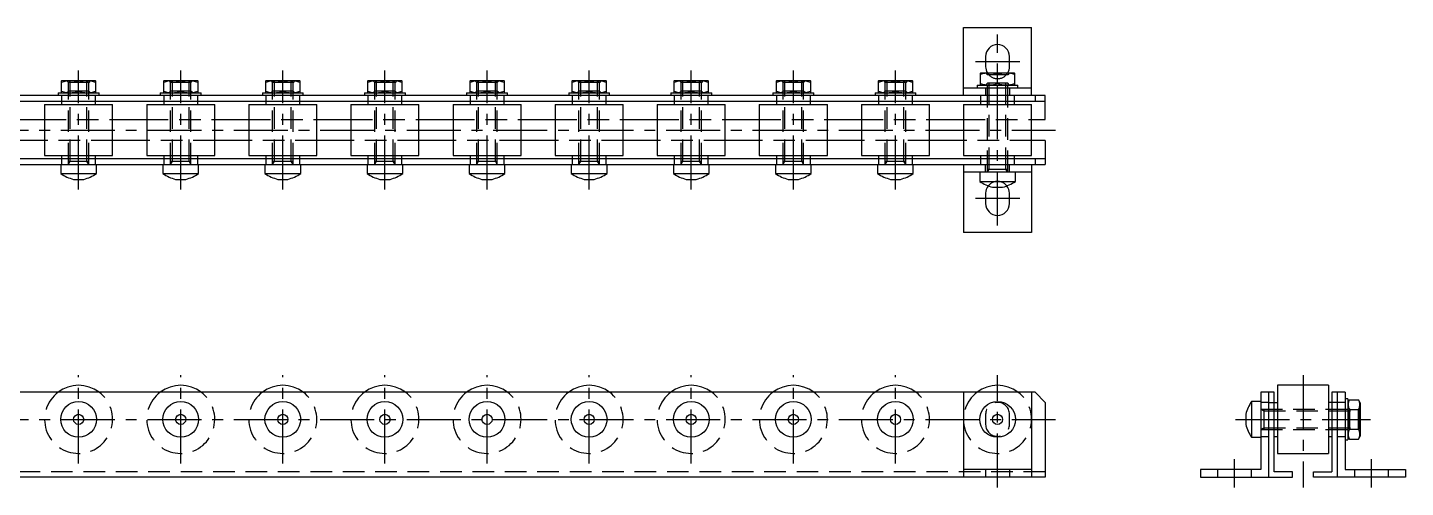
# Model space of a CAD drawing. Extents: x -3 to 824, y -8 to 142.
# Drawn here: x 419 to 823.8, y 7 to 142.1 of the extents above; entities that cross this region are included whole.
import ezdxf

# ---------------------------------------------------------------- set-up
doc = ezdxf.new("R2010")
doc.units = 0
doc.header["$LTSCALE"] = 0.5
doc.linetypes.add('CENTER', pattern=[50.8, 31.75, -6.35, 6.35, -6.35])
doc.linetypes.add('DASHED', pattern=[19.05, 12.7, -6.35])
for name, color, linetype in [('MSM_CENTER', 1, 'CENTER'), ('MSM_CONTINUOUS', 7, 'CONTINUOUS'), ('MSM_DASHED', 4, 'DASHED')]:
    doc.layers.add(name, color=color, linetype=linetype)

msp = doc.modelspace()

# ---------------------------------------------------------------- linework, layer by layer
at = {"layer": 'MSM_CENTER'}
for p, q in [((704, 83.91), (704, 140.11)), ((697.5, 132.11), (710.5, 132.11)), ((434, 94.51), (434, 129.51)), ((464, 94.51), (464, 129.51)), ((494, 94.51), (494, 129.51)), ((524, 94.51), (524, 129.51)), ((554, 94.51), (554, 129.51)), ((584, 94.51), (584, 129.51)), ((614, 94.51), (614, 129.51)), ((644, 94.51), (644, 129.51)), ((674, 94.51), (674, 129.51)), ((-3, 112.01), (721, 112.01)), ((710.5, 91.91), (697.5, 91.91)), ((434, 14), (434, 40)), ((464, 14), (464, 40)), ((494, 14), (494, 40)), ((524, 14), (524, 40)), ((554, 14), (554, 40)), ((584, 14), (584, 40)), ((614, 14), (614, 40)), ((644, 14), (644, 40)), ((674, 14), (674, 40)), ((704, 7), (704, 40)), ((793.74, 40), (793.74, 7)), ((-3, 27), (721, 27)), ((773.94, 27), (813.54, 27)), ((773.64, 7), (773.64, 15.3)), ((813.84, 7), (813.84, 15.3))]:
    msp.add_line(p, q, dxfattribs=at)
at = {"layer": 'MSM_CONTINUOUS'}
for p, q in [((694, 122.11), (694, 142.11)), ((694, 142.11), (714, 142.11)), ((714, 122.11), (714, 142.11)), ((700.5, 133.61), (700.5, 130.61)), ((707.5, 130.61), (707.5, 133.61)), ((429.1, 126.51), (429, 126.45)), ((429, 122.97), (429, 126.45)), ((429.1, 126.51), (438.9, 126.51)), ((434, 123.42), (434, 126.01)), ((439, 126.45), (438.9, 126.51)), ((439, 126.45), (439, 122.97)), ((459.1, 126.51), (459, 126.45)), ((459, 122.97), (459, 126.45)), ((459.1, 126.51), (468.9, 126.51)), ((464, 123.42), (464, 126.01)), ((469, 126.45), (468.9, 126.51)), ((469, 126.45), (469, 122.97)), ((489.1, 126.51), (489, 126.45)), ((489, 122.97), (489, 126.45)), ((489.1, 126.51), (498.9, 126.51)), ((494, 123.42), (494, 126.01)), ((499, 126.45), (498.9, 126.51)), ((499, 126.45), (499, 122.97)), ((519.1, 126.51), (519, 126.45)), ((519, 122.97), (519, 126.45)), ((519.1, 126.51), (528.9, 126.51)), ((524, 123.42), (524, 126.01)), ((529, 126.45), (528.9, 126.51)), ((529, 126.45), (529, 122.97)), ((549.1, 126.51), (549, 126.45)), ((549, 122.97), (549, 126.45)), ((549.1, 126.51), (558.9, 126.51)), ((554, 123.42), (554, 126.01)), ((559, 126.45), (558.9, 126.51)), ((559, 126.45), (559, 122.97)), ((579.1, 126.51), (579, 126.45)), ((579, 122.97), (579, 126.45)), ((579.1, 126.51), (588.9, 126.51)), ((584, 123.42), (584, 126.01)), ((589, 126.45), (588.9, 126.51)), ((589, 126.45), (589, 122.97)), ((609.1, 126.51), (609, 126.45)), ((609, 122.97), (609, 126.45)), ((609.1, 126.51), (618.9, 126.51)), ((614, 123.42), (614, 126.01)), ((619, 126.45), (618.9, 126.51)), ((619, 126.45), (619, 122.97)), ((639.1, 126.51), (639, 126.45)), ((639, 122.97), (639, 126.45)), ((639.1, 126.51), (648.9, 126.51)), ((644, 123.42), (644, 126.01)), ((649, 126.45), (648.9, 126.51)), ((649, 126.45), (649, 122.97)), ((669.1, 126.51), (669, 126.45)), ((669, 122.97), (669, 126.45)), ((669.1, 126.51), (678.9, 126.51)), ((674, 123.42), (674, 126.01)), ((679, 126.45), (678.9, 126.51)), ((679, 126.45), (679, 122.97)), ((699.1, 128.81), (699, 128.75)), ((699, 125.27), (699, 128.75)), ((699.1, 128.81), (708.9, 128.81)), ((704, 125.72), (704, 128.31)), ((709, 128.75), (708.9, 128.81)), ((709, 128.75), (709, 125.27)), ((718, 122.11), (0, 122.11)), ((428, 122.91), (428, 122.11)), ((428, 122.91), (440, 122.91)), ((429, 122.97), (429.1, 122.91)), ((438.9, 122.91), (439, 122.97)), ((440, 122.11), (440, 122.91)), ((458, 122.91), (458, 122.11)), ((458, 122.91), (470, 122.91)), ((459, 122.97), (459.1, 122.91)), ((468.9, 122.91), (469, 122.97)), ((470, 122.11), (470, 122.91)), ((488, 122.91), (488, 122.11)), ((488, 122.91), (500, 122.91)), ((489, 122.97), (489.1, 122.91)), ((498.9, 122.91), (499, 122.97)), ((500, 122.11), (500, 122.91)), ((518, 122.91), (518, 122.11)), ((518, 122.91), (530, 122.91)), ((519, 122.97), (519.1, 122.91)), ((528.9, 122.91), (529, 122.97)), ((530, 122.11), (530, 122.91)), ((548, 122.91), (548, 122.11)), ((548, 122.91), (560, 122.91)), ((549, 122.97), (549.1, 122.91)), ((558.9, 122.91), (559, 122.97)), ((560, 122.11), (560, 122.91)), ((578, 122.91), (578, 122.11)), ((578, 122.91), (590, 122.91)), ((579, 122.97), (579.1, 122.91)), ((588.9, 122.91), (589, 122.97)), ((590, 122.11), (590, 122.91)), ((608, 122.91), (608, 122.11)), ((608, 122.91), (620, 122.91)), ((609, 122.97), (609.1, 122.91)), ((618.9, 122.91), (619, 122.97)), ((620, 122.11), (620, 122.91)), ((638, 122.91), (638, 122.11)), ((638, 122.91), (650, 122.91)), ((639, 122.97), (639.1, 122.91)), ((648.9, 122.91), (649, 122.97)), ((650, 122.11), (650, 122.91)), ((668, 122.91), (668, 122.11)), ((668, 122.91), (680, 122.91)), ((669, 122.97), (669.1, 122.91)), ((678.9, 122.91), (679, 122.97)), ((680, 122.11), (680, 122.91)), ((694, 124.41), (714, 124.41)), ((698, 125.21), (698, 124.41)), ((698, 125.21), (710, 125.21)), ((699, 125.27), (699.1, 125.21)), ((708.9, 125.21), (709, 125.27)), ((710, 124.41), (710, 125.21)), ((715, 122.11), (715, 120.51)), ((718, 115.11), (718, 122.11)), ((0, 120.51), (718, 120.51)), ((424, 119.51), (424, 104.51)), ((424, 119.51), (444, 119.51)), ((429, 120.51), (429, 119.51)), ((439, 119.51), (439, 120.51)), ((444, 104.51), (444, 119.51)), ((454, 119.51), (454, 104.51)), ((454, 119.51), (474, 119.51)), ((459, 120.51), (459, 119.51)), ((469, 119.51), (469, 120.51)), ((474, 104.51), (474, 119.51)), ((484, 119.51), (484, 104.51)), ((484, 119.51), (504, 119.51)), ((489, 120.51), (489, 119.51)), ((499, 119.51), (499, 120.51)), ((504, 104.51), (504, 119.51)), ((514, 119.51), (514, 104.51)), ((514, 119.51), (534, 119.51)), ((519, 120.51), (519, 119.51)), ((529, 119.51), (529, 120.51)), ((534, 104.51), (534, 119.51)), ((544, 119.51), (544, 104.51)), ((544, 119.51), (564, 119.51)), ((549, 120.51), (549, 119.51)), ((559, 119.51), (559, 120.51)), ((564, 104.51), (564, 119.51)), ((574, 119.51), (574, 104.51)), ((574, 119.51), (594, 119.51)), ((579, 120.51), (579, 119.51)), ((589, 119.51), (589, 120.51)), ((594, 104.51), (594, 119.51)), ((604, 119.51), (604, 104.51)), ((604, 119.51), (624, 119.51)), ((609, 120.51), (609, 119.51)), ((619, 119.51), (619, 120.51)), ((624, 104.51), (624, 119.51)), ((634, 119.51), (634, 104.51)), ((634, 119.51), (654, 119.51)), ((639, 120.51), (639, 119.51)), ((649, 119.51), (649, 120.51)), ((654, 104.51), (654, 119.51)), ((664, 119.51), (664, 104.51)), ((664, 119.51), (684, 119.51)), ((669, 120.51), (669, 119.51)), ((679, 119.51), (679, 120.51)), ((684, 104.51), (684, 119.51)), ((694, 119.51), (694, 104.51)), ((694, 119.51), (714, 119.51)), ((699, 120.51), (699, 119.51)), ((709, 119.51), (709, 120.51)), ((714, 104.51), (714, 119.51)), ((414, 115.11), (424, 115.11)), ((444, 115.11), (454, 115.11)), ((474, 115.11), (484, 115.11)), ((504, 115.11), (514, 115.11)), ((534, 115.11), (544, 115.11)), ((564, 115.11), (574, 115.11)), ((594, 115.11), (604, 115.11)), ((624, 115.11), (634, 115.11)), ((654, 115.11), (664, 115.11)), ((684, 115.11), (694, 115.11)), ((714, 115.11), (718, 115.11)), ((424, 108.91), (414, 108.91)), ((454, 108.91), (444, 108.91)), ((484, 108.91), (474, 108.91)), ((514, 108.91), (504, 108.91)), ((544, 108.91), (534, 108.91)), ((574, 108.91), (564, 108.91)), ((604, 108.91), (594, 108.91)), ((634, 108.91), (624, 108.91)), ((664, 108.91), (654, 108.91)), ((694, 108.91), (684, 108.91)), ((718, 108.91), (714, 108.91)), ((718, 108.91), (718, 101.91)), ((718, 103.51), (0, 103.51)), ((0, 101.91), (718, 101.91)), ((424, 104.51), (444, 104.51)), ((428.75, 101.91), (428.75, 99.2)), ((429, 104.51), (429, 103.51)), ((439, 103.51), (439, 104.51)), ((439.25, 99.2), (439.25, 101.91)), ((454, 104.51), (474, 104.51)), ((458.75, 101.91), (458.75, 99.2)), ((459, 104.51), (459, 103.51)), ((469, 103.51), (469, 104.51)), ((469.25, 99.2), (469.25, 101.91)), ((484, 104.51), (504, 104.51)), ((488.75, 101.91), (488.75, 99.2)), ((489, 104.51), (489, 103.51)), ((499, 103.51), (499, 104.51)), ((499.25, 99.2), (499.25, 101.91)), ((514, 104.51), (534, 104.51)), ((518.75, 101.91), (518.75, 99.2)), ((519, 104.51), (519, 103.51)), ((529, 103.51), (529, 104.51)), ((529.25, 99.2), (529.25, 101.91)), ((544, 104.51), (564, 104.51)), ((548.75, 101.91), (548.75, 99.2)), ((549, 104.51), (549, 103.51)), ((559, 103.51), (559, 104.51)), ((559.25, 99.2), (559.25, 101.91)), ((574, 104.51), (594, 104.51)), ((578.75, 101.91), (578.75, 99.2)), ((579, 104.51), (579, 103.51)), ((589, 103.51), (589, 104.51)), ((589.25, 99.2), (589.25, 101.91)), ((604, 104.51), (624, 104.51)), ((608.75, 101.91), (608.75, 99.2)), ((609, 104.51), (609, 103.51)), ((619, 103.51), (619, 104.51)), ((619.25, 99.2), (619.25, 101.91)), ((634, 104.51), (654, 104.51)), ((638.75, 101.91), (638.75, 99.2)), ((639, 104.51), (639, 103.51)), ((649, 103.51), (649, 104.51)), ((649.25, 99.2), (649.25, 101.91)), ((664, 104.51), (684, 104.51)), ((668.75, 101.91), (668.75, 99.2)), ((669, 104.51), (669, 103.51)), ((679, 103.51), (679, 104.51)), ((679.25, 99.2), (679.25, 101.91)), ((694, 104.51), (714, 104.51)), ((694, 101.91), (694, 81.91)), ((699, 104.51), (699, 103.51)), ((709, 103.51), (709, 104.51)), ((714, 101.91), (714, 81.91)), ((715, 103.51), (715, 101.91)), ((428.75, 99.2), (439.25, 99.2)), ((432.51, 97.51), (435.49, 97.51)), ((458.75, 99.2), (469.25, 99.2)), ((462.51, 97.51), (465.49, 97.51)), ((488.75, 99.2), (499.25, 99.2)), ((492.51, 97.51), (495.49, 97.51)), ((518.75, 99.2), (529.25, 99.2)), ((522.51, 97.51), (525.49, 97.51)), ((548.75, 99.2), (559.25, 99.2)), ((552.51, 97.51), (555.49, 97.51)), ((578.75, 99.2), (589.25, 99.2)), ((582.51, 97.51), (585.49, 97.51)), ((608.75, 99.2), (619.25, 99.2)), ((612.51, 97.51), (615.49, 97.51)), ((638.75, 99.2), (649.25, 99.2)), ((642.51, 97.51), (645.49, 97.51)), ((668.75, 99.2), (679.25, 99.2)), ((672.51, 97.51), (675.49, 97.51)), ((714, 99.61), (694, 99.61)), ((698.75, 99.61), (698.75, 96.9)), ((709.25, 96.9), (709.25, 99.61)), ((698.75, 96.9), (709.25, 96.9)), ((700.5, 93.41), (700.5, 90.41)), ((702.51, 95.21), (705.49, 95.21)), ((707.5, 90.41), (707.5, 93.41)), ((714, 81.91), (694, 81.91)), ((786.24, 37), (786.24, 17)), ((801.24, 37), (786.24, 37)), ((801.24, 37), (801.24, 17)), ((715, 35), (3, 35)), ((694, 35), (694, 10)), ((714, 35), (714, 10)), ((715, 35), (718, 32)), ((785.24, 35), (781.34, 35)), ((781.34, 35), (781.34, 12.3)), ((783.64, 35), (783.64, 10)), ((785.24, 11.6), (785.24, 35)), ((802.24, 35), (802.24, 11.6)), ((806.14, 35), (802.24, 35)), ((803.84, 10), (803.84, 35)), ((806.14, 35), (806.14, 12.3)), ((806.94, 33), (806.14, 33)), ((806.94, 33), (806.94, 21)), ((807.44, 32.77), (806.94, 31.9)), ((807.44, 32.77), (810.03, 32.77)), ((810.54, 31.9), (810.03, 32.77)), ((718, 32), (718, 10)), ((776.94, 28.49), (776.94, 25.51)), ((778.63, 32.25), (778.63, 21.75)), ((781.34, 32.25), (778.63, 32.25)), ((783.64, 32), (786.24, 32)), ((803.84, 32), (801.24, 32)), ((807.44, 29.89), (810.03, 29.89)), ((810.54, 31.9), (810.54, 22.1)), ((778.63, 21.75), (781.34, 21.75)), ((785.24, 22), (786.24, 22)), ((801.24, 22), (802.24, 22)), ((806.14, 21), (806.94, 21)), ((806.94, 22.1), (807.44, 21.23)), ((807.44, 24.11), (810.03, 24.11)), ((807.44, 21.23), (810.03, 21.23)), ((810.03, 21.23), (810.54, 22.1)), ((786.24, 17), (801.24, 17)), ((714, 12.3), (694, 12.3)), ((781.34, 12.3), (763.64, 12.3)), ((763.64, 12.3), (763.64, 10)), ((806.14, 12.3), (823.84, 12.3)), ((823.84, 12.3), (823.84, 10)), ((718, 10), (0, 10)), ((763.64, 10), (790.64, 10)), ((790.64, 11.6), (785.24, 11.6)), ((790.64, 10), (790.64, 11.6)), ((796.84, 11.6), (802.24, 11.6)), ((796.84, 10), (796.84, 11.6)), ((823.84, 10), (796.84, 10))]:
    msp.add_line(p, q, dxfattribs=at)
for centre, radius in [((434, 27), 5.25), ((434, 27), 1.49), ((464, 27), 5.25), ((464, 27), 1.49), ((494, 27), 5.25), ((494, 27), 1.49), ((524, 27), 5.25), ((524, 27), 1.49), ((554, 27), 5.25), ((554, 27), 1.49), ((584, 27), 5.25), ((584, 27), 1.49), ((614, 27), 5.25), ((614, 27), 1.49), ((644, 27), 5.25), ((644, 27), 1.49), ((674, 27), 5.25), ((674, 27), 1.49), ((704, 27), 5.25), ((704, 27), 1.49)]:
    msp.add_circle(centre, radius, dxfattribs=at)
for centre, radius, start, end in [((704, 133.61), 3.5, 0, 180), ((704, 130.61), 3.5, 180, 210.9497), ((704, 130.61), 3.5, 329.0503, 0), ((431.5, 119.08), 7.37, 70.1592, 109.8408), ((436.5, 119.08), 7.37, 70.1592, 109.8408), ((461.5, 119.08), 7.37, 70.1592, 109.8408), ((466.5, 119.08), 7.37, 70.1592, 109.8408), ((491.5, 119.08), 7.37, 70.1592, 109.8408), ((496.5, 119.08), 7.37, 70.1592, 109.8408), ((521.5, 119.08), 7.37, 70.1592, 109.8408), ((526.5, 119.08), 7.37, 70.1592, 109.8408), ((551.5, 119.08), 7.37, 70.1592, 109.8408), ((556.5, 119.08), 7.37, 70.1592, 109.8408), ((581.5, 119.08), 7.37, 70.1592, 109.8408), ((586.5, 119.08), 7.37, 70.1592, 109.8408), ((611.5, 119.08), 7.37, 70.1592, 109.8408), ((616.5, 119.08), 7.37, 70.1592, 109.8408), ((641.5, 119.08), 7.37, 70.1592, 109.8408), ((646.5, 119.08), 7.37, 70.1592, 109.8408), ((671.5, 119.08), 7.37, 70.1592, 109.8408), ((676.5, 119.08), 7.37, 70.1592, 109.8408), ((701.5, 121.38), 7.37, 70.1592, 109.8408), ((701.5, 132.64), 7.37, 250.1592, 289.8408), ((706.5, 121.38), 7.37, 70.1592, 109.8408), ((706.5, 132.64), 7.37, 250.1592, 289.8408), ((431.5, 130.34), 7.37, 250.1592, 289.8408), ((436.5, 130.34), 7.37, 250.1592, 289.8408), ((461.5, 130.34), 7.37, 250.1592, 289.8408), ((466.5, 130.34), 7.37, 250.1592, 289.8408), ((491.5, 130.34), 7.37, 250.1592, 289.8408), ((496.5, 130.34), 7.37, 250.1592, 289.8408), ((521.5, 130.34), 7.37, 250.1592, 289.8408), ((526.5, 130.34), 7.37, 250.1592, 289.8408), ((551.5, 130.34), 7.37, 250.1592, 289.8408), ((556.5, 130.34), 7.37, 250.1592, 289.8408), ((581.5, 130.34), 7.37, 250.1592, 289.8408), ((586.5, 130.34), 7.37, 250.1592, 289.8408), ((611.5, 130.34), 7.37, 250.1592, 289.8408), ((616.5, 130.34), 7.37, 250.1592, 289.8408), ((641.5, 130.34), 7.37, 250.1592, 289.8408), ((646.5, 130.34), 7.37, 250.1592, 289.8408), ((671.5, 130.34), 7.37, 250.1592, 289.8408), ((676.5, 130.34), 7.37, 250.1592, 289.8408), ((435.54, 109.25), 12.12, 235.9445, 255.5214), ((432.46, 109.25), 12.12, 284.4786, 304.0555), ((465.54, 109.25), 12.12, 235.9445, 255.5214), ((462.46, 109.25), 12.12, 284.4786, 304.0555), ((495.54, 109.25), 12.12, 235.9445, 255.5214), ((492.46, 109.25), 12.12, 284.4786, 304.0555), ((525.54, 109.25), 12.12, 235.9445, 255.5214), ((522.46, 109.25), 12.12, 284.4786, 304.0555), ((555.54, 109.25), 12.12, 235.9445, 255.5214), ((552.46, 109.25), 12.12, 284.4786, 304.0555), ((585.54, 109.25), 12.12, 235.9445, 255.5214), ((582.46, 109.25), 12.12, 284.4786, 304.0555), ((615.54, 109.25), 12.12, 235.9445, 255.5214), ((612.46, 109.25), 12.12, 284.4786, 304.0555), ((645.54, 109.25), 12.12, 235.9445, 255.5214), ((642.46, 109.25), 12.12, 284.4786, 304.0555), ((675.54, 109.25), 12.12, 235.9445, 255.5214), ((672.46, 109.25), 12.12, 284.4786, 304.0555), ((705.54, 106.95), 12.12, 235.9445, 255.5214), ((704, 93.41), 3.5, 141.2477, 180), ((702.46, 106.95), 12.12, 284.4786, 304.0555), ((704, 93.41), 3.5, 0, 38.7523), ((704, 90.41), 3.5, 180, 0), ((434, 27), 10, 53.1301, 126.8699), ((464, 27), 10, 53.1301, 126.8699), ((494, 27), 10, 53.1301, 126.8699), ((524, 27), 10, 53.1301, 126.8699), ((554, 27), 10, 53.1301, 126.8699), ((584, 27), 10, 53.1301, 126.8699), ((614, 27), 10, 53.1301, 126.8699), ((644, 27), 10, 53.1301, 126.8699), ((674, 27), 10, 53.1301, 126.8699), ((704, 27), 10, 53.1301, 126.8699), ((809.55, 31.33), 2.56, 154.3574, 214.3573), ((807.92, 31.33), 2.56, 325.6427, 25.6426), ((788.67, 25.46), 12.12, 145.9445, 165.5214), ((816.6, 27), 9.61, 162.5124, 197.4876), ((800.87, 27), 9.61, 342.5124, 17.4876), ((788.67, 28.54), 12.12, 194.4786, 214.0555), ((809.55, 22.67), 2.56, 145.6427, 205.6426), ((807.92, 22.67), 2.56, 334.3574, 34.3573)]:
    msp.add_arc(centre, radius, start, end, dxfattribs=at)
at = {"layer": 'MSM_DASHED'}
for p, q in [((430.46, 126.51), (431, 125.97)), ((431.54, 126.51), (431, 125.97)), ((437, 125.97), (431, 125.97)), ((431, 101.91), (431, 125.97)), ((431.54, 102.85), (431.54, 126.51)), ((436.46, 126.51), (437, 125.97)), ((436.46, 102.85), (436.46, 126.51)), ((437.54, 126.51), (437, 125.97)), ((437, 101.91), (437, 125.97)), ((460.46, 126.51), (461, 125.97)), ((461.54, 126.51), (461, 125.97)), ((467, 125.97), (461, 125.97)), ((461, 101.91), (461, 125.97)), ((461.54, 102.85), (461.54, 126.51)), ((466.46, 126.51), (467, 125.97)), ((466.46, 102.85), (466.46, 126.51)), ((467.54, 126.51), (467, 125.97)), ((467, 101.91), (467, 125.97)), ((490.46, 126.51), (491, 125.97)), ((491.54, 126.51), (491, 125.97)), ((497, 125.97), (491, 125.97)), ((491, 101.91), (491, 125.97)), ((491.54, 102.85), (491.54, 126.51)), ((496.46, 126.51), (497, 125.97)), ((496.46, 102.85), (496.46, 126.51)), ((497.54, 126.51), (497, 125.97)), ((497, 101.91), (497, 125.97)), ((520.46, 126.51), (521, 125.97)), ((521.54, 126.51), (521, 125.97)), ((527, 125.97), (521, 125.97)), ((521, 101.91), (521, 125.97)), ((521.54, 102.85), (521.54, 126.51)), ((526.46, 126.51), (527, 125.97)), ((526.46, 102.85), (526.46, 126.51)), ((527.54, 126.51), (527, 125.97)), ((527, 101.91), (527, 125.97)), ((550.46, 126.51), (551, 125.97)), ((551.54, 126.51), (551, 125.97)), ((557, 125.97), (551, 125.97)), ((551, 101.91), (551, 125.97)), ((551.54, 102.85), (551.54, 126.51)), ((556.46, 126.51), (557, 125.97)), ((556.46, 102.85), (556.46, 126.51)), ((557.54, 126.51), (557, 125.97)), ((557, 101.91), (557, 125.97)), ((580.46, 126.51), (581, 125.97)), ((581.54, 126.51), (581, 125.97)), ((587, 125.97), (581, 125.97)), ((581, 101.91), (581, 125.97)), ((581.54, 102.85), (581.54, 126.51)), ((586.46, 126.51), (587, 125.97)), ((586.46, 102.85), (586.46, 126.51)), ((587.54, 126.51), (587, 125.97)), ((587, 101.91), (587, 125.97)), ((610.46, 126.51), (611, 125.97)), ((611.54, 126.51), (611, 125.97)), ((617, 125.97), (611, 125.97)), ((611, 101.91), (611, 125.97)), ((611.54, 102.85), (611.54, 126.51)), ((616.46, 126.51), (617, 125.97)), ((616.46, 102.85), (616.46, 126.51)), ((617.54, 126.51), (617, 125.97)), ((617, 101.91), (617, 125.97)), ((640.46, 126.51), (641, 125.97)), ((641.54, 126.51), (641, 125.97)), ((647, 125.97), (641, 125.97)), ((641, 101.91), (641, 125.97)), ((641.54, 102.85), (641.54, 126.51)), ((646.46, 126.51), (647, 125.97)), ((646.46, 102.85), (646.46, 126.51)), ((647.54, 126.51), (647, 125.97)), ((647, 101.91), (647, 125.97)), ((670.46, 126.51), (671, 125.97)), ((671.54, 126.51), (671, 125.97)), ((677, 125.97), (671, 125.97)), ((671, 101.91), (671, 125.97)), ((671.54, 102.85), (671.54, 126.51)), ((676.46, 126.51), (677, 125.97)), ((676.46, 102.85), (676.46, 126.51)), ((677.54, 126.51), (677, 125.97)), ((677, 101.91), (677, 125.97)), ((700.46, 128.81), (701, 128.27)), ((700.46, 125.21), (701, 125.75)), ((701.54, 128.81), (701, 128.27)), ((701, 99.61), (701, 128.27)), ((707, 128.27), (701, 128.27)), ((707, 125.75), (701, 125.75)), ((701.54, 100.55), (701.54, 128.81)), ((706.46, 100.55), (706.46, 128.81)), ((706.46, 128.81), (707, 128.27)), ((707.54, 128.81), (707, 128.27)), ((707, 99.61), (707, 128.27)), ((707.54, 125.21), (707, 125.75)), ((429, 122.11), (429, 120.51)), ((430.46, 122.91), (431, 123.45)), ((437, 123.45), (431, 123.45)), ((437.54, 122.91), (437, 123.45)), ((439, 120.51), (439, 122.11)), ((459, 122.11), (459, 120.51)), ((460.46, 122.91), (461, 123.45)), ((467, 123.45), (461, 123.45)), ((467.54, 122.91), (467, 123.45)), ((469, 120.51), (469, 122.11)), ((489, 122.11), (489, 120.51)), ((490.46, 122.91), (491, 123.45)), ((497, 123.45), (491, 123.45)), ((497.54, 122.91), (497, 123.45)), ((499, 120.51), (499, 122.11)), ((519, 122.11), (519, 120.51)), ((520.46, 122.91), (521, 123.45)), ((527, 123.45), (521, 123.45)), ((527.54, 122.91), (527, 123.45)), ((529, 120.51), (529, 122.11)), ((549, 122.11), (549, 120.51)), ((550.46, 122.91), (551, 123.45)), ((557, 123.45), (551, 123.45)), ((557.54, 122.91), (557, 123.45)), ((559, 120.51), (559, 122.11)), ((579, 122.11), (579, 120.51)), ((580.46, 122.91), (581, 123.45)), ((587, 123.45), (581, 123.45)), ((587.54, 122.91), (587, 123.45)), ((589, 120.51), (589, 122.11)), ((609, 122.11), (609, 120.51)), ((610.46, 122.91), (611, 123.45)), ((617, 123.45), (611, 123.45)), ((617.54, 122.91), (617, 123.45)), ((619, 120.51), (619, 122.11)), ((639, 122.11), (639, 120.51)), ((640.46, 122.91), (641, 123.45)), ((647, 123.45), (641, 123.45)), ((647.54, 122.91), (647, 123.45)), ((649, 120.51), (649, 122.11)), ((669, 122.11), (669, 120.51)), ((670.46, 122.91), (671, 123.45)), ((677, 123.45), (671, 123.45)), ((677.54, 122.91), (677, 123.45)), ((679, 120.51), (679, 122.11)), ((699, 122.11), (699, 120.51)), ((700.5, 124.41), (700.5, 122.11)), ((707.5, 124.41), (707.5, 122.11)), ((709, 120.51), (709, 122.11)), ((424, 115.11), (444, 115.11)), ((454, 115.11), (474, 115.11)), ((484, 115.11), (504, 115.11)), ((514, 115.11), (534, 115.11)), ((544, 115.11), (564, 115.11)), ((574, 115.11), (594, 115.11)), ((604, 115.11), (624, 115.11)), ((634, 115.11), (654, 115.11)), ((664, 115.11), (684, 115.11)), ((694, 115.11), (714, 115.11)), ((444, 108.91), (424, 108.91)), ((474, 108.91), (454, 108.91)), ((504, 108.91), (484, 108.91)), ((534, 108.91), (514, 108.91)), ((564, 108.91), (544, 108.91)), ((594, 108.91), (574, 108.91)), ((624, 108.91), (604, 108.91)), ((654, 108.91), (634, 108.91)), ((684, 108.91), (664, 108.91)), ((714, 108.91), (694, 108.91)), ((429, 103.51), (429, 101.91)), ((431, 102.85), (437, 102.85)), ((431, 101.91), (431.54, 102.85)), ((437, 101.91), (436.46, 102.85)), ((439, 101.91), (439, 103.51)), ((459, 103.51), (459, 101.91)), ((461, 102.85), (467, 102.85)), ((461, 101.91), (461.54, 102.85)), ((467, 101.91), (466.46, 102.85)), ((469, 101.91), (469, 103.51)), ((489, 103.51), (489, 101.91)), ((491, 102.85), (497, 102.85)), ((491, 101.91), (491.54, 102.85)), ((497, 101.91), (496.46, 102.85)), ((499, 101.91), (499, 103.51)), ((519, 103.51), (519, 101.91)), ((521, 102.85), (527, 102.85)), ((521, 101.91), (521.54, 102.85)), ((527, 101.91), (526.46, 102.85)), ((529, 101.91), (529, 103.51)), ((549, 103.51), (549, 101.91)), ((551, 102.85), (557, 102.85)), ((551, 101.91), (551.54, 102.85)), ((557, 101.91), (556.46, 102.85)), ((559, 101.91), (559, 103.51)), ((579, 103.51), (579, 101.91)), ((581, 102.85), (587, 102.85)), ((581, 101.91), (581.54, 102.85)), ((587, 101.91), (586.46, 102.85)), ((589, 101.91), (589, 103.51)), ((609, 103.51), (609, 101.91)), ((611, 102.85), (617, 102.85)), ((611, 101.91), (611.54, 102.85)), ((617, 101.91), (616.46, 102.85)), ((619, 101.91), (619, 103.51)), ((639, 103.51), (639, 101.91)), ((641, 102.85), (647, 102.85)), ((641, 101.91), (641.54, 102.85)), ((647, 101.91), (646.46, 102.85)), ((649, 101.91), (649, 103.51)), ((669, 103.51), (669, 101.91)), ((671, 102.85), (677, 102.85)), ((671, 101.91), (671.54, 102.85)), ((677, 101.91), (676.46, 102.85)), ((679, 101.91), (679, 103.51)), ((699, 103.51), (699, 101.91)), ((700.5, 99.61), (700.5, 101.91)), ((707.5, 99.61), (707.5, 101.91)), ((709, 101.91), (709, 103.51)), ((701, 99.61), (701.54, 100.55)), ((701, 100.55), (707, 100.55)), ((707, 99.61), (706.46, 100.55)), ((700.5, 28.5), (700.5, 25.5)), ((707.5, 25.5), (707.5, 28.5)), ((783.64, 32), (781.34, 32)), ((781.34, 30), (810, 30)), ((781.34, 30), (782.27, 29.46)), ((782.27, 30), (782.27, 24)), ((782.27, 29.46), (810.54, 29.46)), ((806.14, 32), (803.84, 32)), ((806.94, 30.54), (807.48, 30)), ((807.48, 24), (807.48, 30)), ((810.54, 30.54), (810, 30)), ((810, 24), (810, 30)), ((810.54, 29.46), (810, 30)), ((781.34, 24), (782.27, 24.54)), ((782.27, 24.54), (810.54, 24.54)), ((810.54, 24.54), (810, 24)), ((781.34, 24), (810, 24)), ((781.34, 22), (783.64, 22)), ((803.84, 22), (806.14, 22)), ((806.94, 23.46), (807.48, 24)), ((810.54, 23.46), (810, 24)), ((700.5, 12.3), (700.5, 10)), ((707.5, 12.3), (707.5, 10)), ((768.64, 12.3), (768.64, 10)), ((778.64, 10), (778.64, 12.3)), ((808.84, 12.3), (808.84, 10)), ((818.84, 10), (818.84, 12.3)), ((718, 11.6), (0, 11.6))]:
    msp.add_line(p, q, dxfattribs=at)
for centre, radius, start, end in [((704, 130.61), 3.5, 210.9497, 329.0503), ((704, 93.41), 3.5, 38.7523, 141.2477), ((434, 27), 10, 126.8699, 53.1301), ((464, 27), 10, 126.8699, 53.1301), ((494, 27), 10, 126.8699, 53.1301), ((524, 27), 10, 126.8699, 53.1301), ((554, 27), 10, 126.8699, 53.1301), ((584, 27), 10, 126.8699, 53.1301), ((614, 27), 10, 126.8699, 53.1301), ((644, 27), 10, 126.8699, 53.1301), ((674, 27), 10, 126.8699, 53.1301), ((704, 27), 10, 126.8699, 53.1301), ((704, 28.5), 3.5, 0, 180), ((704, 25.5), 3.5, 180, 0)]:
    msp.add_arc(centre, radius, start, end, dxfattribs=at)

doc.saveas('drawing.dxf')
